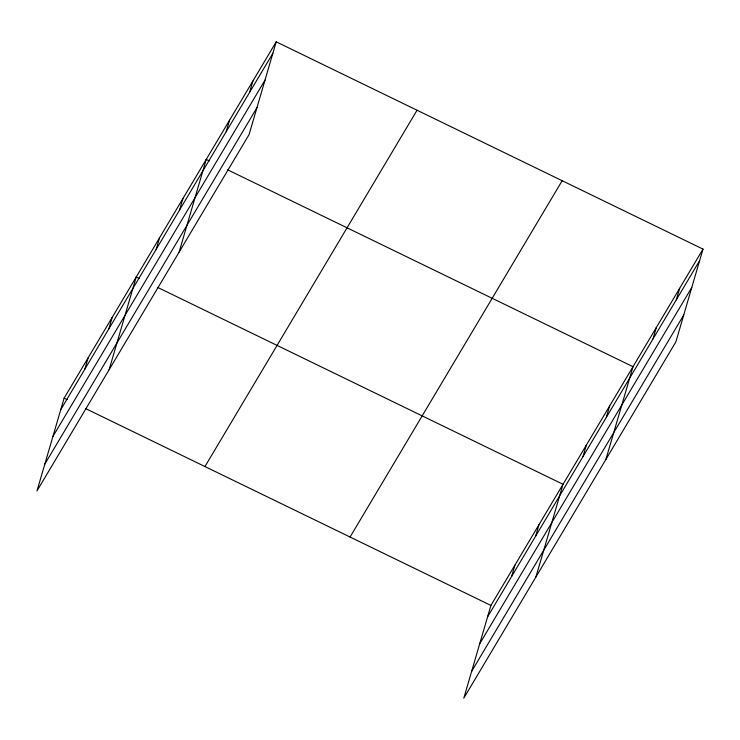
<?xml version="1.0" encoding="UTF-8"?>
<svg xmlns="http://www.w3.org/2000/svg" width="740" height="740" viewBox="0 0 740 740"><rect width="100%" height="100%" fill="white"/><g stroke="black" fill="none" stroke-linecap="round" stroke-linejoin="round"><path stroke-width="1.11" d="M276.205 41.828L64.121 398.148L37 490.888L249.084 134.56L276.205 41.828L703 249.112L675.879 341.852L463.795 698.172L490.916 605.44L703 249.112M84.795 369.251L88.153 357.772M108.835 328.865L112.193 317.386M109.113 369.732L136.225 277L139.287 278.49M156.196 249.288L159.553 237.808M179.524 210.095L182.882 198.607M179.099 252.146L206.22 159.415L209.281 160.904M226.19 131.702L229.548 120.222M249.519 92.509L252.877 81.021M511.59 576.534L514.948 565.055M535.63 536.158L538.988 524.669M535.908 577.024L563.02 484.284L157.657 287.407M582.99 456.58L586.348 445.092M606.319 417.379L609.686 405.899M605.894 459.438L633.015 366.698L227.652 169.821M652.985 338.985L656.343 327.506M676.314 299.793L679.672 288.313M60.763 409.636L272.847 53.308M52.919 436.452L265.003 80.124M44.844 464.072L256.928 107.753M204.962 466.552L417.046 110.232M350.066 537.037L562.159 180.708M487.558 616.92L699.642 260.6M479.714 643.735L691.798 287.407M471.639 671.356L683.723 315.036M64.121 398.148L67.183 399.637M85.553 408.563L490.916 605.44"/></g></svg>
